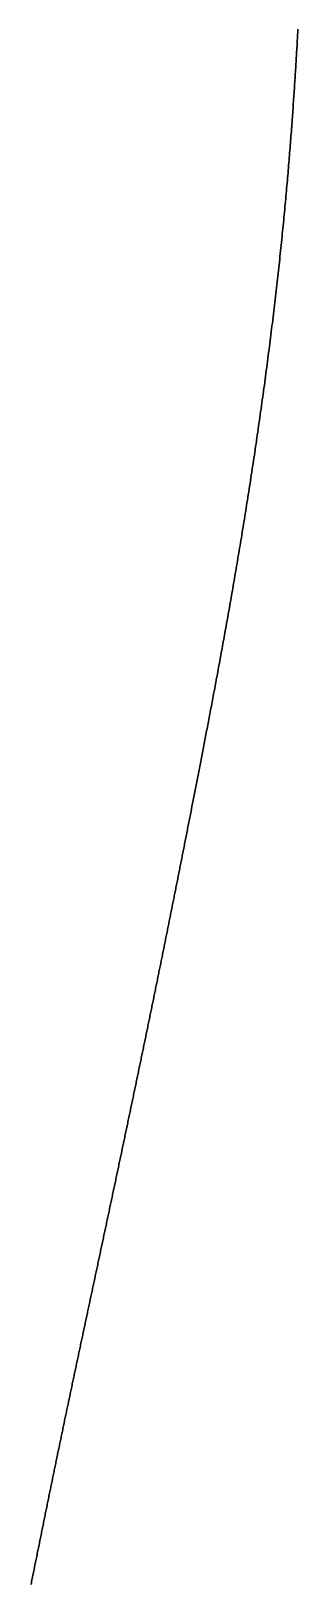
# Model space of a CAD drawing. Header units: inches. Extents: x 130170 to 284068, y 377793 to 804530.
# Drawn here: x 260245.1 to 260254.2, y 745084.5 to 745137.1 of the extents above; entities that cross this region are included whole.
import ezdxf

# ---------------------------------------------------------------- set-up
doc = ezdxf.new("R2010")
doc.units = ezdxf.units.IN
doc.header["$MEASUREMENT"] = 0
doc.layers.add('muni_il', color=7, linetype='Continuous')

msp = doc.modelspace()

# ---------------------------------------------------------------- linework, layer by layer
at = {"layer": 'muni_il'}
for points in [[(260245.143, 745084.499), (260245.154, 745084.549), (260245.164, 745084.6), (260245.174, 745084.65), (260245.184, 745084.701), (260245.195, 745084.751), (260245.205, 745084.801), (260245.215, 745084.851), (260245.225, 745084.901), (260245.235, 745084.951), (260245.245, 745085.001), (260245.256, 745085.05), (260245.266, 745085.1), (260245.276, 745085.149), (260245.286, 745085.199), (260245.296, 745085.248), (260245.306, 745085.297), (260245.316, 745085.347), (260245.326, 745085.396), (260245.336, 745085.445), (260245.346, 745085.494), (260245.355, 745085.542), (260245.365, 745085.591), (260245.375, 745085.64), (260245.385, 745085.688), (260245.395, 745085.737), (260245.405, 745085.785), (260245.415, 745085.834), (260245.425, 745085.882), (260245.434, 745085.93), (260245.444, 745085.978), (260245.454, 745086.027), (260245.464, 745086.075), (260245.474, 745086.123), (260245.483, 745086.17), (260245.493, 745086.218), (260245.503, 745086.266), (260245.512, 745086.314), (260245.522, 745086.361), (260245.532, 745086.409), (260245.541, 745086.457), (260245.551, 745086.504), (260245.561, 745086.551), (260245.57, 745086.599), (260245.58, 745086.646), (260245.59, 745086.693), (260245.599, 745086.74), (260245.609, 745086.788), (260245.619, 745086.835), (260245.628, 745086.882), (260245.638, 745086.929), (260245.647, 745086.976), (260245.657, 745087.022), (260245.666, 745087.069), (260245.676, 745087.116), (260245.685, 745087.163), (260245.695, 745087.209), (260245.705, 745087.256), (260245.714, 745087.303), (260245.724, 745087.349), (260245.733, 745087.396), (260245.743, 745087.442), (260245.752, 745087.489), (260245.762, 745087.535), (260245.771, 745087.581), (260245.781, 745087.628), (260245.79, 745087.674), (260245.8, 745087.72), (260245.809, 745087.767), (260245.819, 745087.813), (260245.828, 745087.859), (260245.838, 745087.905), (260245.847, 745087.951), (260245.857, 745087.997), (260245.866, 745088.043), (260245.876, 745088.089), (260245.885, 745088.135), (260245.895, 745088.181), (260245.904, 745088.227), (260245.914, 745088.273), (260245.923, 745088.319), (260245.932, 745088.365), (260245.942, 745088.41), (260245.951, 745088.456), (260245.961, 745088.502), (260245.97, 745088.548), (260245.98, 745088.594), (260245.989, 745088.639), (260245.999, 745088.685), (260246.008, 745088.731), (260246.018, 745088.776), (260246.027, 745088.822), (260246.037, 745088.868), (260246.046, 745088.913), (260246.055, 745088.959), (260246.065, 745089.005), (260246.074, 745089.05), (260246.084, 745089.096), (260246.093, 745089.141), (260246.103, 745089.187), (260246.112, 745089.233), (260246.122, 745089.278), (260246.131, 745089.324), (260246.141, 745089.369), (260246.15, 745089.415), (260246.16, 745089.46), (260246.169, 745089.506), (260246.179, 745089.551), (260246.188, 745089.597), (260246.198, 745089.642), (260246.207, 745089.688), (260246.217, 745089.733), (260246.226, 745089.779), (260246.236, 745089.824), (260246.245, 745089.87), (260246.255, 745089.915), (260246.264, 745089.961), (260246.274, 745090.006), (260246.283, 745090.052), (260246.293, 745090.097), (260246.303, 745090.143), (260246.312, 745090.188), (260246.322, 745090.234), (260246.331, 745090.279), (260246.341, 745090.325), (260246.35, 745090.37), (260246.36, 745090.416), (260246.369, 745090.461), (260246.379, 745090.507), (260246.389, 745090.552), (260246.398, 745090.598), (260246.408, 745090.643), (260246.417, 745090.689), (260246.427, 745090.734), (260246.436, 745090.78), (260246.446, 745090.826), (260246.456, 745090.871), (260246.465, 745090.917), (260246.475, 745090.962), (260246.485, 745091.008), (260246.494, 745091.053), (260246.504, 745091.099), (260246.514, 745091.145), (260246.523, 745091.19), (260246.533, 745091.236), (260246.542, 745091.282), (260246.552, 745091.327), (260246.562, 745091.373), (260246.571, 745091.419), (260246.581, 745091.465), (260246.591, 745091.51), (260246.601, 745091.556), (260246.61, 745091.602), (260246.62, 745091.647), (260246.63, 745091.693), (260246.639, 745091.739), (260246.649, 745091.785), (260246.659, 745091.831), (260246.668, 745091.876), (260246.678, 745091.922), (260246.688, 745091.968), (260246.698, 745092.014), (260246.707, 745092.06), (260246.717, 745092.106), (260246.727, 745092.152), (260246.737, 745092.198), (260246.747, 745092.244), (260246.756, 745092.29), (260246.766, 745092.336), (260246.776, 745092.382), (260246.786, 745092.428), (260246.795, 745092.474), (260246.805, 745092.52), (260246.815, 745092.566), (260246.825, 745092.612), (260246.835, 745092.658), (260246.844, 745092.704), (260246.854, 745092.751), (260246.864, 745092.797), (260246.874, 745092.843), (260246.884, 745092.889), (260246.894, 745092.935), (260246.903, 745092.982), (260246.913, 745093.028), (260246.923, 745093.074), (260246.933, 745093.121), (260246.943, 745093.167), (260246.953, 745093.213), (260246.963, 745093.26), (260246.973, 745093.306), (260246.983, 745093.352), (260246.992, 745093.399), (260247.002, 745093.445), (260247.012, 745093.492), (260247.022, 745093.538), (260247.032, 745093.585), (260247.042, 745093.631), (260247.052, 745093.678), (260247.062, 745093.724), (260247.072, 745093.771), (260247.082, 745093.818), (260247.092, 745093.864), (260247.102, 745093.911), (260247.112, 745093.957), (260247.122, 745094.004), (260247.132, 745094.051), (260247.141, 745094.098), (260247.151, 745094.144), (260247.162, 745094.191), (260247.172, 745094.238), (260247.182, 745094.285), (260247.192, 745094.332), (260247.202, 745094.378), (260247.212, 745094.425), (260247.222, 745094.472), (260247.232, 745094.519), (260247.242, 745094.566), (260247.252, 745094.613), (260247.261, 745094.66), (260247.272, 745094.707), (260247.282, 745094.754), (260247.292, 745094.801), (260247.302, 745094.848), (260247.312, 745094.895), (260247.322, 745094.942), (260247.332, 745094.989), (260247.342, 745095.036), (260247.352, 745095.083), (260247.362, 745095.13), (260247.372, 745095.178), (260247.382, 745095.225), (260247.392, 745095.272), (260247.402, 745095.319), (260247.412, 745095.366), (260247.423, 745095.414), (260247.433, 745095.461), (260247.443, 745095.508), (260247.453, 745095.556), (260247.463, 745095.603), (260247.473, 745095.65), (260247.483, 745095.698), (260247.493, 745095.745), (260247.503, 745095.793), (260247.513, 745095.84), (260247.524, 745095.888), (260247.534, 745095.935), (260247.544, 745095.982), (260247.554, 745096.03), (260247.564, 745096.078), (260247.574, 745096.125), (260247.584, 745096.173), (260247.594, 745096.22), (260247.605, 745096.268), (260247.615, 745096.315), (260247.625, 745096.363), (260247.635, 745096.411), (260247.645, 745096.458), (260247.655, 745096.506), (260247.665, 745096.554), (260247.676, 745096.601), (260247.686, 745096.649), (260247.696, 745096.697), (260247.706, 745096.745), (260247.716, 745096.792), (260247.726, 745096.84), (260247.737, 745096.888), (260247.747, 745096.936), (260247.757, 745096.984), (260247.767, 745097.032), (260247.777, 745097.079), (260247.787, 745097.127), (260247.798, 745097.175), (260247.808, 745097.223), (260247.818, 745097.271), (260247.828, 745097.319), (260247.838, 745097.367), (260247.849, 745097.415), (260247.859, 745097.463), (260247.869, 745097.511), (260247.879, 745097.559), (260247.889, 745097.607), (260247.9, 745097.655), (260247.91, 745097.703), (260247.92, 745097.751), (260247.93, 745097.799), (260247.94, 745097.847), (260247.951, 745097.895), (260247.961, 745097.943), (260247.971, 745097.991), (260247.981, 745098.039), (260247.991, 745098.087), (260248.002, 745098.136), (260248.012, 745098.184), (260248.022, 745098.232), (260248.032, 745098.28), (260248.042, 745098.328), (260248.053, 745098.376), (260248.063, 745098.424), (260248.073, 745098.473), (260248.083, 745098.521), (260248.093, 745098.569), (260248.104, 745098.617), (260248.114, 745098.665), (260248.124, 745098.714), (260248.134, 745098.762), (260248.144, 745098.81), (260248.155, 745098.858), (260248.165, 745098.907), (260248.175, 745098.955), (260248.185, 745099.003), (260248.195, 745099.051), (260248.205, 745099.1), (260248.216, 745099.148), (260248.226, 745099.196), (260248.236, 745099.244), (260248.246, 745099.293), (260248.256, 745099.341), (260248.267, 745099.389), (260248.277, 745099.437), (260248.287, 745099.486), (260248.297, 745099.534), (260248.307, 745099.582), (260248.317, 745099.63), (260248.328, 745099.679), (260248.338, 745099.727), (260248.348, 745099.775), (260248.358, 745099.824), (260248.368, 745099.872), (260248.378, 745099.92), (260248.389, 745099.968), (260248.399, 745100.016), (260248.409, 745100.065), (260248.419, 745100.113), (260248.429, 745100.161), (260248.439, 745100.209), (260248.449, 745100.258), (260248.46, 745100.306), (260248.47, 745100.354), (260248.48, 745100.402), (260248.49, 745100.451), (260248.5, 745100.499), (260248.51, 745100.547), (260248.52, 745100.595), (260248.53, 745100.643), (260248.541, 745100.691), (260248.551, 745100.74), (260248.561, 745100.788), (260248.571, 745100.836), (260248.581, 745100.884), (260248.591, 745100.932), (260248.601, 745100.98), (260248.611, 745101.028), (260248.621, 745101.076), (260248.631, 745101.124), (260248.641, 745101.172), (260248.651, 745101.22), (260248.661, 745101.269), (260248.671, 745101.317), (260248.681, 745101.365), (260248.692, 745101.413), (260248.702, 745101.461), (260248.712, 745101.509), (260248.722, 745101.556), (260248.732, 745101.604), (260248.742, 745101.652), (260248.752, 745101.7), (260248.761, 745101.748), (260248.771, 745101.796), (260248.781, 745101.844), (260248.791, 745101.892), (260248.801, 745101.939), (260248.811, 745101.987), (260248.821, 745102.035), (260248.831, 745102.083), (260248.841, 745102.13), (260248.851, 745102.178), (260248.861, 745102.226), (260248.871, 745102.273), (260248.881, 745102.321), (260248.891, 745102.369), (260248.901, 745102.416), (260248.911, 745102.464), (260248.92, 745102.511), (260248.93, 745102.559), (260248.94, 745102.606), (260248.95, 745102.654), (260248.96, 745102.701), (260248.97, 745102.749), (260248.98, 745102.796), (260248.989, 745102.844), (260248.999, 745102.891), (260249.009, 745102.938), (260249.019, 745102.986), (260249.029, 745103.033), (260249.038, 745103.08), (260249.048, 745103.127), (260249.058, 745103.175), (260249.068, 745103.222), (260249.077, 745103.269), (260249.087, 745103.316), (260249.097, 745103.364), (260249.107, 745103.411), (260249.116, 745103.458), (260249.126, 745103.505), (260249.136, 745103.552), (260249.146, 745103.599), (260249.155, 745103.646), (260249.165, 745103.693), (260249.175, 745103.74), (260249.184, 745103.787), (260249.194, 745103.834), (260249.204, 745103.881), (260249.213, 745103.928), (260249.223, 745103.974), (260249.233, 745104.021), (260249.242, 745104.068), (260249.252, 745104.115), (260249.261, 745104.161), (260249.271, 745104.208), (260249.281, 745104.255), (260249.29, 745104.302), (260249.3, 745104.348), (260249.309, 745104.395), (260249.319, 745104.442), (260249.328, 745104.488), (260249.338, 745104.535), (260249.348, 745104.582), (260249.357, 745104.628), (260249.367, 745104.675), (260249.376, 745104.721), (260249.386, 745104.768), (260249.395, 745104.814), (260249.405, 745104.861), (260249.414, 745104.907), (260249.424, 745104.954), (260249.433, 745105), (260249.443, 745105.047), (260249.452, 745105.093), (260249.462, 745105.14), (260249.471, 745105.186), (260249.48, 745105.232), (260249.49, 745105.279), (260249.499, 745105.325), (260249.509, 745105.372), (260249.518, 745105.418), (260249.528, 745105.464), (260249.537, 745105.511), (260249.547, 745105.557), (260249.556, 745105.604), (260249.565, 745105.65), (260249.575, 745105.696), (260249.584, 745105.743), (260249.594, 745105.789), (260249.603, 745105.836), (260249.612, 745105.882), (260249.622, 745105.928), (260249.631, 745105.975), (260249.641, 745106.021), (260249.65, 745106.068), (260249.659, 745106.114), (260249.669, 745106.16), (260249.678, 745106.207), (260249.687, 745106.253), (260249.697, 745106.3), (260249.706, 745106.346), (260249.716, 745106.393), (260249.725, 745106.439), (260249.734, 745106.486), (260249.744, 745106.532), (260249.753, 745106.579), (260249.763, 745106.626), (260249.772, 745106.672), (260249.781, 745106.719), (260249.791, 745106.765), (260249.8, 745106.812), (260249.81, 745106.859), (260249.819, 745106.906), (260249.828, 745106.953), (260249.838, 745106.999), (260249.847, 745107.046), (260249.857, 745107.093), (260249.866, 745107.14), (260249.875, 745107.187), (260249.885, 745107.234), (260249.894, 745107.281), (260249.904, 745107.328), (260249.913, 745107.375), (260249.923, 745107.423), (260249.932, 745107.47), (260249.941, 745107.517), (260249.951, 745107.565), (260249.961, 745107.612), (260249.97, 745107.659), (260249.979, 745107.707), (260249.989, 745107.754), (260249.998, 745107.802), (260250.008, 745107.85), (260250.018, 745107.898), (260250.027, 745107.945), (260250.037, 745107.993), (260250.046, 745108.041), (260250.056, 745108.089), (260250.065, 745108.137), (260250.075, 745108.185), (260250.085, 745108.234), (260250.094, 745108.282), (260250.104, 745108.33), (260250.113, 745108.379), (260250.123, 745108.427), (260250.133, 745108.476), (260250.142, 745108.525), (260250.152, 745108.574), (260250.162, 745108.622), (260250.172, 745108.671), (260250.181, 745108.72), (260250.191, 745108.77), (260250.201, 745108.819), (260250.211, 745108.868), (260250.22, 745108.918), (260250.23, 745108.967), (260250.24, 745109.017), (260250.25, 745109.067), (260250.26, 745109.116), (260250.27, 745109.166), (260250.28, 745109.216), (260250.289, 745109.266), (260250.299, 745109.317), (260250.309, 745109.367), (260250.319, 745109.418), (260250.329, 745109.468), (260250.339, 745109.519), (260250.349, 745109.57), (260250.359, 745109.621), (260250.37, 745109.672), (260250.38, 745109.723), (260250.39, 745109.774), (260250.4, 745109.826), (260250.41, 745109.877), (260250.42, 745109.929), (260250.43, 745109.981), (260250.441, 745110.033), (260250.451, 745110.085), (260250.461, 745110.137), (260250.472, 745110.19), (260250.482, 745110.242), (260250.492, 745110.295), (260250.503, 745110.348), (260250.513, 745110.401), (260250.524, 745110.454), (260250.534, 745110.507), (260250.544, 745110.56), (260250.555, 745110.614), (260250.565, 745110.668), (260250.576, 745110.722), (260250.587, 745110.775), (260250.597, 745110.83), (260250.608, 745110.884), (260250.619, 745110.939), (260250.629, 745110.993), (260250.64, 745111.048), (260250.651, 745111.103), (260250.662, 745111.158), (260250.672, 745111.213), (260250.683, 745111.269), (260250.694, 745111.324), (260250.705, 745111.38), (260250.716, 745111.436), (260250.727, 745111.492), (260250.738, 745111.549), (260250.749, 745111.605), (260250.76, 745111.662), (260250.771, 745111.719), (260250.782, 745111.776), (260250.793, 745111.833), (260250.805, 745111.891), (260250.816, 745111.948), (260250.827, 745112.006), (260250.838, 745112.064), (260250.85, 745112.122), (260250.861, 745112.181), (260250.872, 745112.24), (260250.884, 745112.298), (260250.895, 745112.357), (260250.907, 745112.417), (260250.918, 745112.476), (260250.93, 745112.536), (260250.941, 745112.595), (260250.953, 745112.656), (260250.965, 745112.716), (260250.976, 745112.776), (260250.988, 745112.837), (260251, 745112.898), (260251.011, 745112.959), (260251.023, 745113.02), (260251.035, 745113.082), (260251.047, 745113.144), (260251.059, 745113.206), (260251.071, 745113.268), (260251.083, 745113.331), (260251.095, 745113.393), (260251.107, 745113.456), (260251.119, 745113.519), (260251.131, 745113.583), (260251.143, 745113.646), (260251.156, 745113.71), (260251.168, 745113.774), (260251.18, 745113.839), (260251.192, 745113.904), (260251.205, 745113.968), (260251.217, 745114.034), (260251.23, 745114.099), (260251.242, 745114.164), (260251.254, 745114.23), (260251.267, 745114.297), (260251.28, 745114.363), (260251.292, 745114.43), (260251.305, 745114.497), (260251.317, 745114.564), (260251.33, 745114.631), (260251.343, 745114.699), (260251.356, 745114.767), (260251.368, 745114.835), (260251.381, 745114.904), (260251.394, 745114.973), (260251.407, 745115.042), (260251.42, 745115.111), (260251.433, 745115.181), (260251.446, 745115.251), (260251.459, 745115.321), (260251.472, 745115.392), (260251.485, 745115.462), (260251.499, 745115.534), (260251.512, 745115.605), (260251.525, 745115.677), (260251.538, 745115.749), (260251.552, 745115.821), (260251.565, 745115.893), (260251.578, 745115.966), (260251.592, 745116.039), (260251.605, 745116.113), (260251.619, 745116.187), (260251.632, 745116.261), (260251.646, 745116.335), (260251.66, 745116.41), (260251.673, 745116.485), (260251.687, 745116.56), (260251.7, 745116.636), (260251.714, 745116.712), (260251.728, 745116.788), (260251.742, 745116.865), (260251.756, 745116.942), (260251.769, 745117.019), (260251.783, 745117.097), (260251.797, 745117.175), (260251.811, 745117.253), (260251.825, 745117.331), (260251.839, 745117.41), (260251.853, 745117.489), (260251.867, 745117.569), (260251.881, 745117.649), (260251.895, 745117.729), (260251.91, 745117.809), (260251.924, 745117.89), (260251.938, 745117.971), (260251.952, 745118.053), (260251.966, 745118.135), (260251.981, 745118.217), (260251.995, 745118.299), (260252.009, 745118.382), (260252.024, 745118.465), (260252.038, 745118.549), (260252.052, 745118.633), (260252.067, 745118.717), (260252.081, 745118.801), (260252.096, 745118.886), (260252.11, 745118.971), (260252.125, 745119.056), (260252.139, 745119.142), (260252.154, 745119.228), (260252.168, 745119.315), (260252.183, 745119.401), (260252.198, 745119.488), (260252.212, 745119.576), (260252.227, 745119.664), (260252.241, 745119.751), (260252.256, 745119.84), (260252.271, 745119.929), (260252.285, 745120.017), (260252.3, 745120.107), (260252.315, 745120.196), (260252.329, 745120.286), (260252.344, 745120.376), (260252.359, 745120.467), (260252.373, 745120.558), (260252.388, 745120.649), (260252.403, 745120.74), (260252.418, 745120.832), (260252.432, 745120.924), (260252.447, 745121.016), (260252.462, 745121.109), (260252.476, 745121.201), (260252.491, 745121.295), (260252.506, 745121.388), (260252.521, 745121.482), (260252.535, 745121.575), (260252.55, 745121.67), (260252.565, 745121.764), (260252.579, 745121.859), (260252.594, 745121.954), (260252.609, 745122.049), (260252.623, 745122.144), (260252.638, 745122.24), (260252.653, 745122.336), (260252.667, 745122.432), (260252.682, 745122.528), (260252.696, 745122.625), (260252.711, 745122.721), (260252.725, 745122.818), (260252.74, 745122.916), (260252.754, 745123.013), (260252.769, 745123.11), (260252.783, 745123.208), (260252.797, 745123.306), (260252.812, 745123.404), (260252.826, 745123.502), (260252.84, 745123.601), (260252.855, 745123.699), (260252.869, 745123.798), (260252.883, 745123.897), (260252.897, 745123.996), (260252.911, 745124.095), (260252.925, 745124.194), (260252.939, 745124.294), (260252.953, 745124.393), (260252.967, 745124.493), (260252.981, 745124.593), (260252.995, 745124.692), (260253.009, 745124.792), (260253.023, 745124.892), (260253.036, 745124.992), (260253.05, 745125.092), (260253.063, 745125.192), (260253.077, 745125.293), (260253.09, 745125.393), (260253.104, 745125.493), (260253.117, 745125.593), (260253.13, 745125.694), (260253.144, 745125.794), (260253.157, 745125.894), (260253.17, 745125.995), (260253.183, 745126.095), (260253.196, 745126.195), (260253.209, 745126.296), (260253.222, 745126.396), (260253.234, 745126.496), (260253.247, 745126.596), (260253.26, 745126.696), (260253.272, 745126.797), (260253.285, 745126.897), (260253.297, 745126.997), (260253.309, 745127.096), (260253.322, 745127.196), (260253.334, 745127.296), (260253.346, 745127.395), (260253.358, 745127.495), (260253.37, 745127.594), (260253.382, 745127.693), (260253.394, 745127.793), (260253.405, 745127.891), (260253.417, 745127.99), (260253.428, 745128.089), (260253.44, 745128.188), (260253.451, 745128.286), (260253.462, 745128.384), (260253.474, 745128.482), (260253.485, 745128.58), (260253.496, 745128.678), (260253.506, 745128.775), (260253.517, 745128.872), (260253.528, 745128.969), (260253.539, 745129.066), (260253.549, 745129.163), (260253.56, 745129.259), (260253.57, 745129.355), (260253.58, 745129.451), (260253.59, 745129.546), (260253.6, 745129.642), (260253.61, 745129.737), (260253.62, 745129.832), (260253.63, 745129.926), (260253.64, 745130.021), (260253.649, 745130.115), (260253.659, 745130.209), (260253.668, 745130.302), (260253.678, 745130.396), (260253.687, 745130.488), (260253.696, 745130.581), (260253.705, 745130.673), (260253.714, 745130.765), (260253.723, 745130.857), (260253.732, 745130.948), (260253.74, 745131.039), (260253.749, 745131.13), (260253.757, 745131.221), (260253.766, 745131.311), (260253.774, 745131.401), (260253.782, 745131.49), (260253.79, 745131.579), (260253.798, 745131.668), (260253.806, 745131.756), (260253.814, 745131.844), (260253.822, 745131.932), (260253.83, 745132.019), (260253.837, 745132.106), (260253.845, 745132.193), (260253.852, 745132.279), (260253.859, 745132.365), (260253.867, 745132.451), (260253.874, 745132.536), (260253.881, 745132.621), (260253.888, 745132.705), (260253.895, 745132.789), (260253.901, 745132.873), (260253.908, 745132.956), (260253.915, 745133.039), (260253.922, 745133.122), (260253.928, 745133.204), (260253.934, 745133.286), (260253.941, 745133.367), (260253.947, 745133.448), (260253.953, 745133.529), (260253.959, 745133.609), (260253.965, 745133.689), (260253.971, 745133.768), (260253.977, 745133.848), (260253.983, 745133.926), (260253.989, 745134.005), (260253.994, 745134.083), (260254, 745134.16), (260254.006, 745134.237), (260254.011, 745134.314), (260254.016, 745134.39), (260254.022, 745134.466), (260254.027, 745134.542), (260254.032, 745134.617), (260254.037, 745134.692), (260254.043, 745134.767), (260254.048, 745134.841), (260254.053, 745134.914), (260254.058, 745134.988), (260254.062, 745135.061), (260254.067, 745135.133), (260254.072, 745135.205), (260254.077, 745135.277), (260254.081, 745135.349), (260254.086, 745135.42), (260254.09, 745135.49), (260254.095, 745135.561), (260254.099, 745135.63), (260254.104, 745135.7), (260254.108, 745135.769), (260254.112, 745135.838), (260254.117, 745135.906), (260254.121, 745135.974), (260254.125, 745136.042), (260254.129, 745136.109), (260254.133, 745136.176), (260254.137, 745136.243), (260254.141, 745136.309), (260254.145, 745136.375), (260254.149, 745136.441), (260254.153, 745136.506), (260254.157, 745136.571), (260254.161, 745136.635), (260254.164, 745136.699), (260254.168, 745136.763), (260254.172, 745136.826), (260254.176, 745136.889), (260254.179, 745136.952), (260254.183, 745137.015), (260254.186, 745137.077), (260254.19, 745137.138)], [(260254.19, 745137.138), (260254.186, 745137.077), (260254.183, 745137.015), (260254.179, 745136.952), (260254.176, 745136.889), (260254.172, 745136.826), (260254.168, 745136.763), (260254.164, 745136.699), (260254.161, 745136.635), (260254.157, 745136.571), (260254.153, 745136.506), (260254.149, 745136.441), (260254.145, 745136.375), (260254.141, 745136.309), (260254.137, 745136.243), (260254.133, 745136.176), (260254.129, 745136.109), (260254.125, 745136.042), (260254.121, 745135.974), (260254.117, 745135.906), (260254.112, 745135.838), (260254.108, 745135.769), (260254.104, 745135.7), (260254.099, 745135.63), (260254.095, 745135.561), (260254.09, 745135.49), (260254.086, 745135.42), (260254.081, 745135.349), (260254.077, 745135.277), (260254.072, 745135.205), (260254.067, 745135.133), (260254.062, 745135.061), (260254.058, 745134.988), (260254.053, 745134.914), (260254.048, 745134.841), (260254.043, 745134.767), (260254.037, 745134.692), (260254.032, 745134.617), (260254.027, 745134.542), (260254.022, 745134.466), (260254.016, 745134.39), (260254.011, 745134.314), (260254.006, 745134.237), (260254, 745134.16), (260253.994, 745134.083), (260253.989, 745134.005), (260253.983, 745133.926), (260253.977, 745133.848), (260253.971, 745133.768), (260253.965, 745133.689), (260253.959, 745133.609), (260253.953, 745133.529), (260253.947, 745133.448), (260253.941, 745133.367), (260253.934, 745133.286), (260253.928, 745133.204), (260253.922, 745133.122), (260253.915, 745133.039), (260253.908, 745132.956), (260253.901, 745132.873), (260253.895, 745132.789), (260253.888, 745132.705), (260253.881, 745132.621), (260253.874, 745132.536), (260253.867, 745132.451), (260253.859, 745132.365), (260253.852, 745132.279), (260253.845, 745132.193), (260253.837, 745132.106), (260253.83, 745132.019), (260253.822, 745131.932), (260253.814, 745131.844), (260253.806, 745131.756), (260253.798, 745131.668), (260253.79, 745131.579), (260253.782, 745131.49), (260253.774, 745131.401), (260253.766, 745131.311), (260253.757, 745131.221), (260253.749, 745131.13), (260253.74, 745131.039), (260253.732, 745130.948), (260253.723, 745130.857), (260253.714, 745130.765), (260253.705, 745130.673), (260253.696, 745130.581), (260253.687, 745130.488), (260253.678, 745130.396), (260253.668, 745130.302), (260253.659, 745130.209), (260253.649, 745130.115), (260253.64, 745130.021), (260253.63, 745129.926), (260253.62, 745129.832), (260253.61, 745129.737), (260253.6, 745129.642), (260253.59, 745129.546), (260253.58, 745129.451), (260253.57, 745129.355), (260253.56, 745129.259), (260253.549, 745129.163), (260253.539, 745129.066), (260253.528, 745128.969), (260253.517, 745128.872), (260253.506, 745128.775), (260253.496, 745128.678), (260253.485, 745128.58), (260253.474, 745128.482), (260253.462, 745128.384), (260253.451, 745128.286), (260253.44, 745128.188), (260253.428, 745128.089), (260253.417, 745127.99), (260253.405, 745127.891), (260253.394, 745127.793), (260253.382, 745127.693), (260253.37, 745127.594), (260253.358, 745127.495), (260253.346, 745127.395), (260253.334, 745127.296), (260253.322, 745127.196), (260253.309, 745127.096), (260253.297, 745126.997), (260253.285, 745126.897), (260253.272, 745126.797), (260253.26, 745126.696), (260253.247, 745126.596), (260253.234, 745126.496), (260253.222, 745126.396), (260253.209, 745126.296), (260253.196, 745126.195), (260253.183, 745126.095), (260253.17, 745125.995), (260253.157, 745125.894), (260253.144, 745125.794), (260253.13, 745125.694), (260253.117, 745125.593), (260253.104, 745125.493), (260253.09, 745125.393), (260253.077, 745125.293), (260253.063, 745125.192), (260253.05, 745125.092), (260253.036, 745124.992), (260253.023, 745124.892), (260253.009, 745124.792), (260252.995, 745124.692), (260252.981, 745124.593), (260252.967, 745124.493), (260252.953, 745124.393), (260252.939, 745124.294), (260252.925, 745124.194), (260252.911, 745124.095), (260252.897, 745123.996), (260252.883, 745123.897), (260252.869, 745123.798), (260252.855, 745123.699), (260252.84, 745123.601), (260252.826, 745123.502), (260252.812, 745123.404), (260252.797, 745123.306), (260252.783, 745123.208), (260252.769, 745123.11), (260252.754, 745123.013), (260252.74, 745122.916), (260252.725, 745122.818), (260252.711, 745122.721), (260252.696, 745122.625), (260252.682, 745122.528), (260252.667, 745122.432), (260252.653, 745122.336), (260252.638, 745122.24), (260252.623, 745122.144), (260252.609, 745122.049), (260252.594, 745121.954), (260252.579, 745121.859), (260252.565, 745121.764), (260252.55, 745121.67), (260252.535, 745121.575), (260252.521, 745121.482), (260252.506, 745121.388), (260252.491, 745121.295), (260252.476, 745121.201), (260252.462, 745121.109), (260252.447, 745121.016), (260252.432, 745120.924), (260252.418, 745120.832), (260252.403, 745120.74), (260252.388, 745120.649), (260252.373, 745120.558), (260252.359, 745120.467), (260252.344, 745120.376), (260252.329, 745120.286), (260252.315, 745120.196), (260252.3, 745120.107), (260252.285, 745120.017), (260252.271, 745119.929), (260252.256, 745119.84), (260252.241, 745119.751), (260252.227, 745119.664), (260252.212, 745119.576), (260252.198, 745119.488), (260252.183, 745119.401), (260252.168, 745119.315), (260252.154, 745119.228), (260252.139, 745119.142), (260252.125, 745119.056), (260252.11, 745118.971), (260252.096, 745118.886), (260252.081, 745118.801), (260252.067, 745118.717), (260252.052, 745118.633), (260252.038, 745118.549), (260252.024, 745118.465), (260252.009, 745118.382), (260251.995, 745118.299), (260251.981, 745118.217), (260251.966, 745118.135), (260251.952, 745118.053), (260251.938, 745117.971), (260251.924, 745117.89), (260251.91, 745117.809), (260251.895, 745117.729), (260251.881, 745117.649), (260251.867, 745117.569), (260251.853, 745117.489), (260251.839, 745117.41), (260251.825, 745117.331), (260251.811, 745117.253), (260251.797, 745117.175), (260251.783, 745117.097), (260251.769, 745117.019), (260251.756, 745116.942), (260251.742, 745116.865), (260251.728, 745116.788), (260251.714, 745116.712), (260251.7, 745116.636), (260251.687, 745116.56), (260251.673, 745116.485), (260251.66, 745116.41), (260251.646, 745116.335), (260251.632, 745116.261), (260251.619, 745116.187), (260251.605, 745116.113), (260251.592, 745116.039), (260251.578, 745115.966), (260251.565, 745115.893), (260251.552, 745115.821), (260251.538, 745115.749), (260251.525, 745115.677), (260251.512, 745115.605), (260251.499, 745115.534), (260251.485, 745115.462), (260251.472, 745115.392), (260251.459, 745115.321), (260251.446, 745115.251), (260251.433, 745115.181), (260251.42, 745115.111), (260251.407, 745115.042), (260251.394, 745114.973), (260251.381, 745114.904), (260251.368, 745114.835), (260251.356, 745114.767), (260251.343, 745114.699), (260251.33, 745114.631), (260251.317, 745114.564), (260251.305, 745114.497), (260251.292, 745114.43), (260251.28, 745114.363), (260251.267, 745114.297), (260251.254, 745114.23), (260251.242, 745114.164), (260251.23, 745114.099), (260251.217, 745114.034), (260251.205, 745113.968), (260251.192, 745113.904), (260251.18, 745113.839), (260251.168, 745113.774), (260251.156, 745113.71), (260251.143, 745113.646), (260251.131, 745113.583), (260251.119, 745113.519), (260251.107, 745113.456), (260251.095, 745113.393), (260251.083, 745113.331), (260251.071, 745113.268), (260251.059, 745113.206), (260251.047, 745113.144), (260251.035, 745113.082), (260251.023, 745113.02), (260251.011, 745112.959), (260251, 745112.898), (260250.988, 745112.837), (260250.976, 745112.776), (260250.965, 745112.716), (260250.953, 745112.656), (260250.941, 745112.595), (260250.93, 745112.536), (260250.918, 745112.476), (260250.907, 745112.417), (260250.895, 745112.357), (260250.884, 745112.298), (260250.872, 745112.24), (260250.861, 745112.181), (260250.85, 745112.122), (260250.838, 745112.064), (260250.827, 745112.006), (260250.816, 745111.948), (260250.805, 745111.891), (260250.793, 745111.833), (260250.782, 745111.776), (260250.771, 745111.719), (260250.76, 745111.662), (260250.749, 745111.605), (260250.738, 745111.549), (260250.727, 745111.492), (260250.716, 745111.436), (260250.705, 745111.38), (260250.694, 745111.324), (260250.683, 745111.269), (260250.672, 745111.213), (260250.662, 745111.158), (260250.651, 745111.103), (260250.64, 745111.048), (260250.629, 745110.993), (260250.619, 745110.939), (260250.608, 745110.884), (260250.597, 745110.83), (260250.587, 745110.775), (260250.576, 745110.722), (260250.565, 745110.668), (260250.555, 745110.614), (260250.544, 745110.56), (260250.534, 745110.507), (260250.524, 745110.454), (260250.513, 745110.401), (260250.503, 745110.348), (260250.492, 745110.295), (260250.482, 745110.242), (260250.472, 745110.19), (260250.461, 745110.137), (260250.451, 745110.085), (260250.441, 745110.033), (260250.43, 745109.981), (260250.42, 745109.929), (260250.41, 745109.877), (260250.4, 745109.826), (260250.39, 745109.774), (260250.38, 745109.723), (260250.37, 745109.672), (260250.359, 745109.621), (260250.349, 745109.57), (260250.339, 745109.519), (260250.329, 745109.468), (260250.319, 745109.418), (260250.309, 745109.367), (260250.299, 745109.317), (260250.289, 745109.266), (260250.28, 745109.216), (260250.27, 745109.166), (260250.26, 745109.116), (260250.25, 745109.067), (260250.24, 745109.017), (260250.23, 745108.967), (260250.22, 745108.918), (260250.211, 745108.868), (260250.201, 745108.819), (260250.191, 745108.77), (260250.181, 745108.72), (260250.172, 745108.671), (260250.162, 745108.622), (260250.152, 745108.574), (260250.142, 745108.525), (260250.133, 745108.476), (260250.123, 745108.427), (260250.113, 745108.379), (260250.104, 745108.33), (260250.094, 745108.282), (260250.085, 745108.234), (260250.075, 745108.185), (260250.065, 745108.137), (260250.056, 745108.089), (260250.046, 745108.041), (260250.037, 745107.993), (260250.027, 745107.945), (260250.018, 745107.898), (260250.008, 745107.85), (260249.998, 745107.802), (260249.989, 745107.754), (260249.979, 745107.707), (260249.97, 745107.659), (260249.961, 745107.612), (260249.951, 745107.565), (260249.941, 745107.517), (260249.932, 745107.47), (260249.923, 745107.423), (260249.913, 745107.375), (260249.904, 745107.328), (260249.894, 745107.281), (260249.885, 745107.234), (260249.875, 745107.187), (260249.866, 745107.14), (260249.857, 745107.093), (260249.847, 745107.046), (260249.838, 745106.999), (260249.828, 745106.953), (260249.819, 745106.906), (260249.81, 745106.859), (260249.8, 745106.812), (260249.791, 745106.765), (260249.781, 745106.719), (260249.772, 745106.672), (260249.763, 745106.626), (260249.753, 745106.579), (260249.744, 745106.532), (260249.734, 745106.486), (260249.725, 745106.439), (260249.716, 745106.393), (260249.706, 745106.346), (260249.697, 745106.3), (260249.687, 745106.253), (260249.678, 745106.207), (260249.669, 745106.16), (260249.659, 745106.114), (260249.65, 745106.068), (260249.641, 745106.021), (260249.631, 745105.975), (260249.622, 745105.928), (260249.612, 745105.882), (260249.603, 745105.836), (260249.594, 745105.789), (260249.584, 745105.743), (260249.575, 745105.696), (260249.565, 745105.65), (260249.556, 745105.604), (260249.547, 745105.557), (260249.537, 745105.511), (260249.528, 745105.464), (260249.518, 745105.418), (260249.509, 745105.372), (260249.499, 745105.325), (260249.49, 745105.279), (260249.48, 745105.232), (260249.471, 745105.186), (260249.462, 745105.14), (260249.452, 745105.093), (260249.443, 745105.047), (260249.433, 745105), (260249.424, 745104.954), (260249.414, 745104.907), (260249.405, 745104.861), (260249.395, 745104.814), (260249.386, 745104.768), (260249.376, 745104.721), (260249.367, 745104.675), (260249.357, 745104.628), (260249.348, 745104.582), (260249.338, 745104.535), (260249.328, 745104.488), (260249.319, 745104.442), (260249.309, 745104.395), (260249.3, 745104.348), (260249.29, 745104.302), (260249.281, 745104.255), (260249.271, 745104.208), (260249.261, 745104.161), (260249.252, 745104.115), (260249.242, 745104.068), (260249.233, 745104.021), (260249.223, 745103.974), (260249.213, 745103.928), (260249.204, 745103.881), (260249.194, 745103.834), (260249.184, 745103.787), (260249.175, 745103.74), (260249.165, 745103.693), (260249.155, 745103.646), (260249.146, 745103.599), (260249.136, 745103.552), (260249.126, 745103.505), (260249.116, 745103.458), (260249.107, 745103.411), (260249.097, 745103.364), (260249.087, 745103.316), (260249.077, 745103.269), (260249.068, 745103.222), (260249.058, 745103.175), (260249.048, 745103.127), (260249.038, 745103.08), (260249.029, 745103.033), (260249.019, 745102.986), (260249.009, 745102.938), (260248.999, 745102.891), (260248.989, 745102.844), (260248.98, 745102.796), (260248.97, 745102.749), (260248.96, 745102.701), (260248.95, 745102.654), (260248.94, 745102.606), (260248.93, 745102.559), (260248.92, 745102.511), (260248.911, 745102.464), (260248.901, 745102.416), (260248.891, 745102.369), (260248.881, 745102.321), (260248.871, 745102.273), (260248.861, 745102.226), (260248.851, 745102.178), (260248.841, 745102.13), (260248.831, 745102.083), (260248.821, 745102.035), (260248.811, 745101.987), (260248.801, 745101.939), (260248.791, 745101.892), (260248.781, 745101.844), (260248.771, 745101.796), (260248.761, 745101.748), (260248.752, 745101.7), (260248.742, 745101.652), (260248.732, 745101.604), (260248.722, 745101.556), (260248.712, 745101.509), (260248.702, 745101.461), (260248.692, 745101.413), (260248.681, 745101.365), (260248.671, 745101.317), (260248.661, 745101.269), (260248.651, 745101.22), (260248.641, 745101.172), (260248.631, 745101.124), (260248.621, 745101.076), (260248.611, 745101.028), (260248.601, 745100.98), (260248.591, 745100.932), (260248.581, 745100.884), (260248.571, 745100.836), (260248.561, 745100.788), (260248.551, 745100.74), (260248.541, 745100.691), (260248.53, 745100.643), (260248.52, 745100.595), (260248.51, 745100.547), (260248.5, 745100.499), (260248.49, 745100.451), (260248.48, 745100.402), (260248.47, 745100.354), (260248.46, 745100.306), (260248.449, 745100.258), (260248.439, 745100.209), (260248.429, 745100.161), (260248.419, 745100.113), (260248.409, 745100.065), (260248.399, 745100.016), (260248.389, 745099.968), (260248.378, 745099.92), (260248.368, 745099.872), (260248.358, 745099.824), (260248.348, 745099.775), (260248.338, 745099.727), (260248.328, 745099.679), (260248.317, 745099.63), (260248.307, 745099.582), (260248.297, 745099.534), (260248.287, 745099.486), (260248.277, 745099.437), (260248.267, 745099.389), (260248.256, 745099.341), (260248.246, 745099.293), (260248.236, 745099.244), (260248.226, 745099.196), (260248.216, 745099.148), (260248.205, 745099.1), (260248.195, 745099.051), (260248.185, 745099.003), (260248.175, 745098.955), (260248.165, 745098.907), (260248.155, 745098.858), (260248.144, 745098.81), (260248.134, 745098.762), (260248.124, 745098.714), (260248.114, 745098.665), (260248.104, 745098.617), (260248.093, 745098.569), (260248.083, 745098.521), (260248.073, 745098.473), (260248.063, 745098.424), (260248.053, 745098.376), (260248.042, 745098.328), (260248.032, 745098.28), (260248.022, 745098.232), (260248.012, 745098.184), (260248.002, 745098.136), (260247.991, 745098.087), (260247.981, 745098.039), (260247.971, 745097.991), (260247.961, 745097.943), (260247.951, 745097.895), (260247.94, 745097.847), (260247.93, 745097.799), (260247.92, 745097.751), (260247.91, 745097.703), (260247.9, 745097.655), (260247.889, 745097.607), (260247.879, 745097.559), (260247.869, 745097.511), (260247.859, 745097.463), (260247.849, 745097.415), (260247.838, 745097.367), (260247.828, 745097.319), (260247.818, 745097.271), (260247.808, 745097.223), (260247.798, 745097.175), (260247.787, 745097.127), (260247.777, 745097.079), (260247.767, 745097.032), (260247.757, 745096.984), (260247.747, 745096.936), (260247.737, 745096.888), (260247.726, 745096.84), (260247.716, 745096.792), (260247.706, 745096.745), (260247.696, 745096.697), (260247.686, 745096.649), (260247.676, 745096.601), (260247.665, 745096.554), (260247.655, 745096.506), (260247.645, 745096.458), (260247.635, 745096.411), (260247.625, 745096.363), (260247.615, 745096.315), (260247.605, 745096.268), (260247.594, 745096.22), (260247.584, 745096.173), (260247.574, 745096.125), (260247.564, 745096.078), (260247.554, 745096.03), (260247.544, 745095.982), (260247.534, 745095.935), (260247.524, 745095.888), (260247.513, 745095.84), (260247.503, 745095.793), (260247.493, 745095.745), (260247.483, 745095.698), (260247.473, 745095.65), (260247.463, 745095.603), (260247.453, 745095.556), (260247.443, 745095.508), (260247.433, 745095.461), (260247.423, 745095.414), (260247.412, 745095.366), (260247.402, 745095.319), (260247.392, 745095.272), (260247.382, 745095.225), (260247.372, 745095.178), (260247.362, 745095.13), (260247.352, 745095.083), (260247.342, 745095.036), (260247.332, 745094.989), (260247.322, 745094.942), (260247.312, 745094.895), (260247.302, 745094.848), (260247.292, 745094.801), (260247.282, 745094.754), (260247.272, 745094.707), (260247.261, 745094.66), (260247.252, 745094.613), (260247.242, 745094.566), (260247.232, 745094.519), (260247.222, 745094.472), (260247.212, 745094.425), (260247.202, 745094.378), (260247.192, 745094.332), (260247.182, 745094.285), (260247.172, 745094.238), (260247.162, 745094.191), (260247.151, 745094.144), (260247.141, 745094.098), (260247.132, 745094.051), (260247.122, 745094.004), (260247.112, 745093.957), (260247.102, 745093.911), (260247.092, 745093.864), (260247.082, 745093.818), (260247.072, 745093.771), (260247.062, 745093.724), (260247.052, 745093.678), (260247.042, 745093.631), (260247.032, 745093.585), (260247.022, 745093.538), (260247.012, 745093.492), (260247.002, 745093.445), (260246.992, 745093.399), (260246.983, 745093.352), (260246.973, 745093.306), (260246.963, 745093.26), (260246.953, 745093.213), (260246.943, 745093.167), (260246.933, 745093.121), (260246.923, 745093.074), (260246.913, 745093.028), (260246.903, 745092.982), (260246.894, 745092.935), (260246.884, 745092.889), (260246.874, 745092.843), (260246.864, 745092.797), (260246.854, 745092.751), (260246.844, 745092.704), (260246.835, 745092.658), (260246.825, 745092.612), (260246.815, 745092.566), (260246.805, 745092.52), (260246.795, 745092.474), (260246.786, 745092.428), (260246.776, 745092.382), (260246.766, 745092.336), (260246.756, 745092.29), (260246.747, 745092.244), (260246.737, 745092.198), (260246.727, 745092.152), (260246.717, 745092.106), (260246.707, 745092.06), (260246.698, 745092.014), (260246.688, 745091.968), (260246.678, 745091.922), (260246.668, 745091.876), (260246.659, 745091.831), (260246.649, 745091.785), (260246.639, 745091.739), (260246.63, 745091.693), (260246.62, 745091.647), (260246.61, 745091.602), (260246.601, 745091.556), (260246.591, 745091.51), (260246.581, 745091.465), (260246.571, 745091.419), (260246.562, 745091.373), (260246.552, 745091.327), (260246.542, 745091.282), (260246.533, 745091.236), (260246.523, 745091.19), (260246.514, 745091.145), (260246.504, 745091.099), (260246.494, 745091.053), (260246.485, 745091.008), (260246.475, 745090.962), (260246.465, 745090.917), (260246.456, 745090.871), (260246.446, 745090.826), (260246.436, 745090.78), (260246.427, 745090.734), (260246.417, 745090.689), (260246.408, 745090.643), (260246.398, 745090.598), (260246.389, 745090.552), (260246.379, 745090.507), (260246.369, 745090.461), (260246.36, 745090.416), (260246.35, 745090.37), (260246.341, 745090.325), (260246.331, 745090.279), (260246.322, 745090.234), (260246.312, 745090.188), (260246.303, 745090.143), (260246.293, 745090.097), (260246.283, 745090.052), (260246.274, 745090.006), (260246.264, 745089.961), (260246.255, 745089.915), (260246.245, 745089.87), (260246.236, 745089.824), (260246.226, 745089.779), (260246.217, 745089.733), (260246.207, 745089.688), (260246.198, 745089.642), (260246.188, 745089.597), (260246.179, 745089.551), (260246.169, 745089.506), (260246.16, 745089.46), (260246.15, 745089.415), (260246.141, 745089.369), (260246.131, 745089.324), (260246.122, 745089.278), (260246.112, 745089.233), (260246.103, 745089.187), (260246.093, 745089.141), (260246.084, 745089.096), (260246.074, 745089.05), (260246.065, 745089.005), (260246.055, 745088.959), (260246.046, 745088.913), (260246.037, 745088.868), (260246.027, 745088.822), (260246.018, 745088.776), (260246.008, 745088.731), (260245.999, 745088.685), (260245.989, 745088.639), (260245.98, 745088.594), (260245.97, 745088.548), (260245.961, 745088.502), (260245.951, 745088.456), (260245.942, 745088.41), (260245.932, 745088.365), (260245.923, 745088.319), (260245.914, 745088.273), (260245.904, 745088.227), (260245.895, 745088.181), (260245.885, 745088.135), (260245.876, 745088.089), (260245.866, 745088.043), (260245.857, 745087.997), (260245.847, 745087.951), (260245.838, 745087.905), (260245.828, 745087.859), (260245.819, 745087.813), (260245.809, 745087.767), (260245.8, 745087.72), (260245.79, 745087.674), (260245.781, 745087.628), (260245.771, 745087.581), (260245.762, 745087.535), (260245.752, 745087.489), (260245.743, 745087.442), (260245.733, 745087.396), (260245.724, 745087.349), (260245.714, 745087.303), (260245.705, 745087.256), (260245.695, 745087.209), (260245.685, 745087.163), (260245.676, 745087.116), (260245.666, 745087.069), (260245.657, 745087.022), (260245.647, 745086.976), (260245.638, 745086.929), (260245.628, 745086.882), (260245.619, 745086.835), (260245.609, 745086.788), (260245.599, 745086.74), (260245.59, 745086.693), (260245.58, 745086.646), (260245.57, 745086.599), (260245.561, 745086.551), (260245.551, 745086.504), (260245.541, 745086.457), (260245.532, 745086.409), (260245.522, 745086.361), (260245.512, 745086.314), (260245.503, 745086.266), (260245.493, 745086.218), (260245.483, 745086.17), (260245.474, 745086.123), (260245.464, 745086.075), (260245.454, 745086.027), (260245.444, 745085.978), (260245.434, 745085.93), (260245.425, 745085.882), (260245.415, 745085.834), (260245.405, 745085.785), (260245.395, 745085.737), (260245.385, 745085.688), (260245.375, 745085.64), (260245.365, 745085.591), (260245.355, 745085.542), (260245.346, 745085.494), (260245.336, 745085.445), (260245.326, 745085.396), (260245.316, 745085.347), (260245.306, 745085.297), (260245.296, 745085.248), (260245.286, 745085.199), (260245.276, 745085.149), (260245.266, 745085.1), (260245.256, 745085.05), (260245.245, 745085.001), (260245.235, 745084.951), (260245.225, 745084.901), (260245.215, 745084.851), (260245.205, 745084.801), (260245.195, 745084.751), (260245.184, 745084.701), (260245.174, 745084.65), (260245.164, 745084.6), (260245.154, 745084.549), (260245.143, 745084.499)]]:
    msp.add_lwpolyline(points, dxfattribs=at)

doc.saveas('drawing.dxf')
